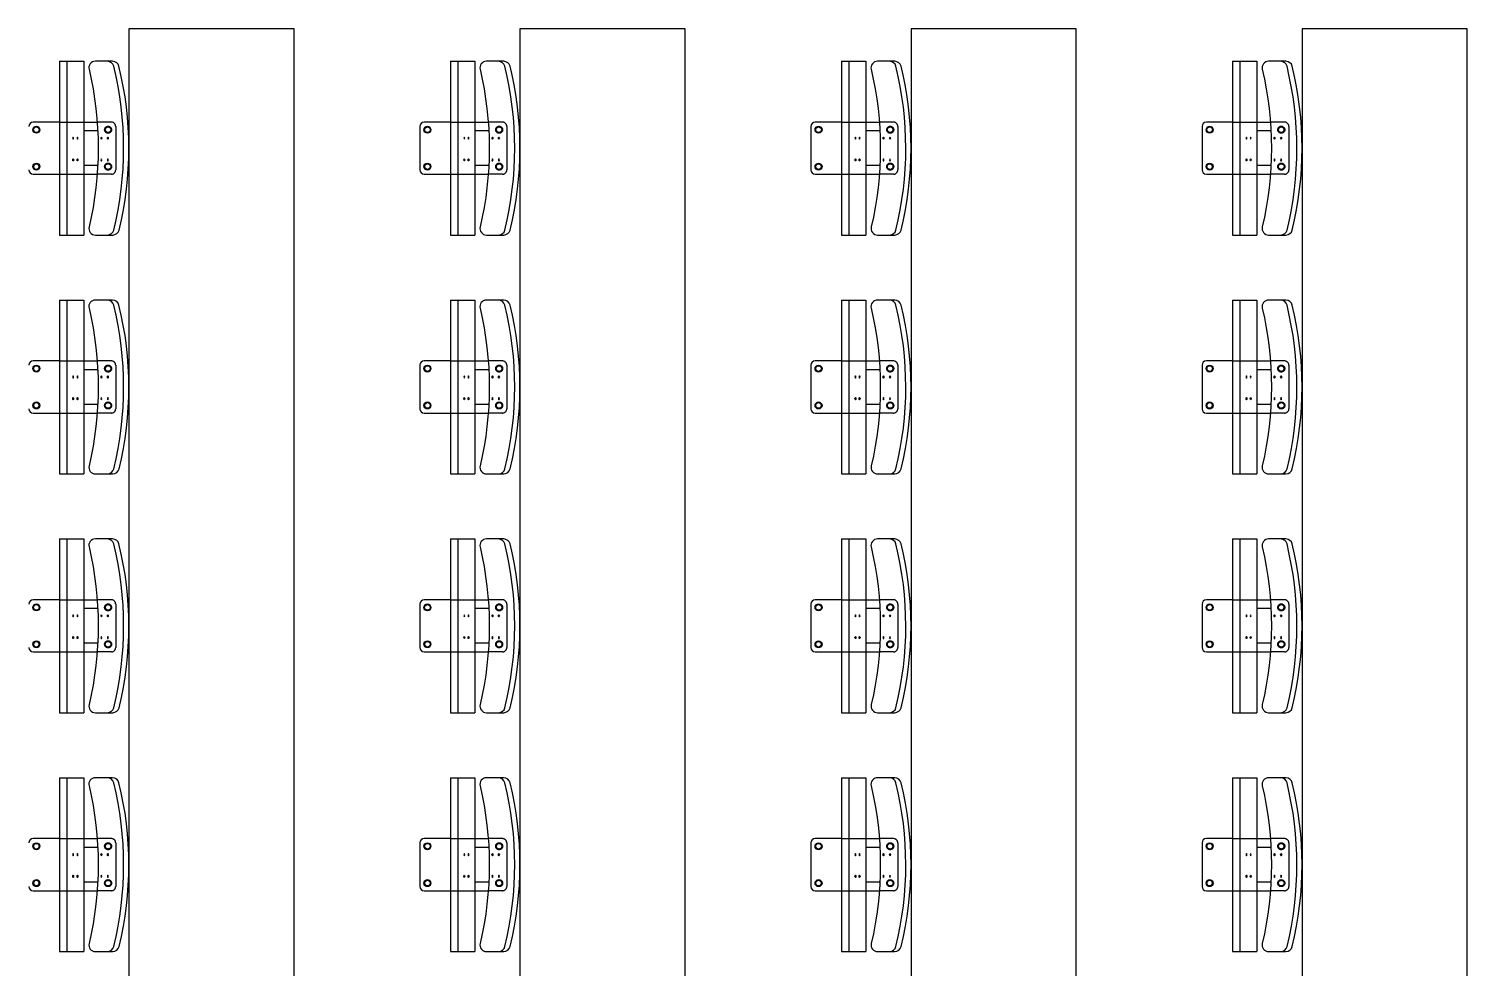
# Model space of a CAD drawing. Header units: centimetres. Extents: x -1707 to 3112, y 43 to 5669.
# Drawn here: x 155.028 to 158.339, y 58.752 to 60.915 of the extents above; entities that cross this region are included whole.
import ezdxf

# ---------------------------------------------------------------- set-up
doc = ezdxf.new("R2010")
doc.units = ezdxf.units.CM
doc.header["$LTSCALE"] = 100
doc.header["$MEASUREMENT"] = 0
doc.linetypes.add('CACHE', pattern=[0.375, 0.25, -0.125])
doc.layers.add('1-cloison', color=9, linetype='Continuous')

msp = doc.modelspace()

# ---------------------------------------------------------------- linework, layer by layer
at = {"layer": '1-cloison', "color": 7}
for p, q in [((155.6388, 60.9151), (155.2588, 60.9151)), ((155.2588, 60.9151), (155.2588, 53.7651)), ((155.6388, 53.7651), (155.6388, 60.9151)), ((156.5388, 60.9151), (156.1588, 60.9151)), ((156.1588, 60.9151), (156.1588, 53.7651)), ((156.5388, 53.7651), (156.5388, 60.9151)), ((157.4388, 60.9151), (157.0588, 60.9151)), ((157.0588, 60.9151), (157.0588, 53.7651)), ((157.4388, 53.7651), (157.4388, 60.9151)), ((158.3388, 60.9151), (157.9588, 60.9151)), ((157.9588, 60.9151), (157.9588, 53.7651)), ((158.3388, 53.7651), (158.3388, 60.9151)), ((155.0988, 60.7001), (155.0384, 60.7001)), ((155.1548, 60.7001), (155.1858, 60.7001)), ((155.1871, 60.68), (155.1548, 60.68)), ((155.9284, 60.6901), (155.9284, 60.5901)), ((155.9988, 60.7001), (155.9384, 60.7001)), ((156.0548, 60.7001), (156.0858, 60.7001)), ((156.0871, 60.68), (156.0548, 60.68)), ((156.8284, 60.6901), (156.8284, 60.5901)), ((156.8988, 60.7001), (156.8384, 60.7001)), ((156.9548, 60.7001), (156.9858, 60.7001)), ((156.9871, 60.68), (156.9548, 60.68)), ((157.7284, 60.6901), (157.7284, 60.5901)), ((157.7988, 60.7001), (157.7384, 60.7001)), ((157.8548, 60.7001), (157.8858, 60.7001)), ((157.8871, 60.68), (157.8548, 60.68)), ((155.0384, 60.5801), (155.0988, 60.5801)), ((155.1871, 60.6), (155.1548, 60.6)), ((155.1548, 60.5801), (155.1858, 60.5801)), ((155.9384, 60.5801), (155.9988, 60.5801)), ((156.0871, 60.6), (156.0548, 60.6)), ((156.0548, 60.5801), (156.0858, 60.5801)), ((156.8384, 60.5801), (156.8988, 60.5801)), ((156.9871, 60.6), (156.9548, 60.6)), ((156.9548, 60.5801), (156.9858, 60.5801)), ((157.7384, 60.5801), (157.7988, 60.5801)), ((157.8871, 60.6), (157.8548, 60.6)), ((157.8548, 60.5801), (157.8858, 60.5801)), ((155.0988, 60.1501), (155.0384, 60.1501)), ((155.1548, 60.1501), (155.1858, 60.1501)), ((155.9988, 60.1501), (155.9384, 60.1501)), ((156.0548, 60.1501), (156.0858, 60.1501)), ((156.8988, 60.1501), (156.8384, 60.1501)), ((156.9548, 60.1501), (156.9858, 60.1501)), ((157.7988, 60.1501), (157.7384, 60.1501)), ((157.8548, 60.1501), (157.8858, 60.1501)), ((155.1871, 60.13), (155.1548, 60.13)), ((155.9284, 60.1401), (155.9284, 60.0401)), ((156.0871, 60.13), (156.0548, 60.13)), ((156.8284, 60.1401), (156.8284, 60.0401)), ((156.9871, 60.13), (156.9548, 60.13)), ((157.7284, 60.1401), (157.7284, 60.0401)), ((157.8871, 60.13), (157.8548, 60.13)), ((155.0384, 60.0301), (155.0988, 60.0301)), ((155.1871, 60.05), (155.1548, 60.05)), ((155.1548, 60.0301), (155.1858, 60.0301)), ((155.9384, 60.0301), (155.9988, 60.0301)), ((156.0871, 60.05), (156.0548, 60.05)), ((156.0548, 60.0301), (156.0858, 60.0301)), ((156.8384, 60.0301), (156.8988, 60.0301)), ((156.9871, 60.05), (156.9548, 60.05)), ((156.9548, 60.0301), (156.9858, 60.0301)), ((157.7384, 60.0301), (157.7988, 60.0301)), ((157.8871, 60.05), (157.8548, 60.05)), ((157.8548, 60.0301), (157.8858, 60.0301)), ((155.0988, 59.6001), (155.0384, 59.6001)), ((155.1548, 59.6001), (155.1858, 59.6001)), ((155.9284, 59.5901), (155.9284, 59.4901)), ((155.9988, 59.6001), (155.9384, 59.6001)), ((156.0548, 59.6001), (156.0858, 59.6001)), ((156.8284, 59.5901), (156.8284, 59.4901)), ((156.8988, 59.6001), (156.8384, 59.6001)), ((156.9548, 59.6001), (156.9858, 59.6001)), ((157.7284, 59.5901), (157.7284, 59.4901)), ((157.7988, 59.6001), (157.7384, 59.6001)), ((157.8548, 59.6001), (157.8858, 59.6001)), ((155.1871, 59.58), (155.1548, 59.58)), ((156.0871, 59.58), (156.0548, 59.58)), ((156.9871, 59.58), (156.9548, 59.58)), ((157.8871, 59.58), (157.8548, 59.58)), ((155.1871, 59.5), (155.1548, 59.5)), ((156.0871, 59.5), (156.0548, 59.5)), ((156.9871, 59.5), (156.9548, 59.5)), ((157.8871, 59.5), (157.8548, 59.5)), ((155.0384, 59.4801), (155.0988, 59.4801)), ((155.1548, 59.4801), (155.1858, 59.4801)), ((155.9384, 59.4801), (155.9988, 59.4801)), ((156.0548, 59.4801), (156.0858, 59.4801)), ((156.8384, 59.4801), (156.8988, 59.4801)), ((156.9548, 59.4801), (156.9858, 59.4801)), ((157.7384, 59.4801), (157.7988, 59.4801)), ((157.8548, 59.4801), (157.8858, 59.4801)), ((155.0988, 59.0501), (155.0384, 59.0501)), ((155.1548, 59.0501), (155.1858, 59.0501)), ((155.1871, 59.03), (155.1548, 59.03)), ((155.9284, 59.0401), (155.9284, 58.9401)), ((155.9988, 59.0501), (155.9384, 59.0501)), ((156.0548, 59.0501), (156.0858, 59.0501)), ((156.0871, 59.03), (156.0548, 59.03)), ((156.8284, 59.0401), (156.8284, 58.9401)), ((156.8988, 59.0501), (156.8384, 59.0501)), ((156.9548, 59.0501), (156.9858, 59.0501)), ((156.9871, 59.03), (156.9548, 59.03)), ((157.7284, 59.0401), (157.7284, 58.9401)), ((157.7988, 59.0501), (157.7384, 59.0501)), ((157.8548, 59.0501), (157.8858, 59.0501)), ((157.8871, 59.03), (157.8548, 59.03)), ((155.0384, 58.9301), (155.0988, 58.9301)), ((155.1871, 58.95), (155.1548, 58.95)), ((155.1548, 58.9301), (155.1858, 58.9301)), ((155.9384, 58.9301), (155.9988, 58.9301)), ((156.0871, 58.95), (156.0548, 58.95)), ((156.0548, 58.9301), (156.0858, 58.9301)), ((156.8384, 58.9301), (156.8988, 58.9301)), ((156.9871, 58.95), (156.9548, 58.95)), ((156.9548, 58.9301), (156.9858, 58.9301)), ((157.7384, 58.9301), (157.7988, 58.9301)), ((157.8871, 58.95), (157.8548, 58.95)), ((157.8548, 58.9301), (157.8858, 58.9301))]:
    msp.add_line(p, q, dxfattribs=at)
at = {"layer": '1-cloison', "color": 7, "linetype": 'ByBlock'}
for p, q in [((155.0988, 60.8401), (155.0988, 60.4401)), ((155.0988, 60.8401), (155.1548, 60.8401)), ((155.1158, 60.8401), (155.1158, 60.4401)), ((155.1548, 60.8401), (155.1548, 60.4401)), ((155.9988, 60.8401), (155.9988, 60.4401)), ((155.9988, 60.8401), (156.0548, 60.8401)), ((156.0158, 60.8401), (156.0158, 60.4401)), ((156.0548, 60.8401), (156.0548, 60.4401)), ((156.8988, 60.8401), (156.8988, 60.4401)), ((156.8988, 60.8401), (156.9548, 60.8401)), ((156.9158, 60.8401), (156.9158, 60.4401)), ((156.9548, 60.8401), (156.9548, 60.4401)), ((157.7988, 60.8401), (157.7988, 60.4401)), ((157.7988, 60.8401), (157.8548, 60.8401)), ((157.8158, 60.8401), (157.8158, 60.4401)), ((157.8548, 60.8401), (157.8548, 60.4401)), ((155.0988, 60.4401), (155.1548, 60.4401)), ((155.9988, 60.4401), (156.0548, 60.4401)), ((156.8988, 60.4401), (156.9548, 60.4401)), ((157.7988, 60.4401), (157.8548, 60.4401)), ((155.0988, 60.2901), (155.0988, 59.8901)), ((155.0988, 60.2901), (155.1548, 60.2901)), ((155.1158, 60.2901), (155.1158, 59.8901)), ((155.1548, 60.2901), (155.1548, 59.8901)), ((155.9988, 60.2901), (155.9988, 59.8901)), ((155.9988, 60.2901), (156.0548, 60.2901)), ((156.0158, 60.2901), (156.0158, 59.8901)), ((156.0548, 60.2901), (156.0548, 59.8901)), ((156.8988, 60.2901), (156.8988, 59.8901)), ((156.8988, 60.2901), (156.9548, 60.2901)), ((156.9158, 60.2901), (156.9158, 59.8901)), ((156.9548, 60.2901), (156.9548, 59.8901)), ((157.7988, 60.2901), (157.7988, 59.8901)), ((157.7988, 60.2901), (157.8548, 60.2901)), ((157.8158, 60.2901), (157.8158, 59.8901)), ((157.8548, 60.2901), (157.8548, 59.8901)), ((155.0988, 59.8901), (155.1548, 59.8901)), ((155.9988, 59.8901), (156.0548, 59.8901)), ((156.8988, 59.8901), (156.9548, 59.8901)), ((157.7988, 59.8901), (157.8548, 59.8901)), ((155.0988, 59.7401), (155.0988, 59.3401)), ((155.0988, 59.7401), (155.1548, 59.7401)), ((155.1158, 59.7401), (155.1158, 59.3401)), ((155.1548, 59.7401), (155.1548, 59.3401)), ((155.9988, 59.7401), (155.9988, 59.3401)), ((155.9988, 59.7401), (156.0548, 59.7401)), ((156.0158, 59.7401), (156.0158, 59.3401)), ((156.0548, 59.7401), (156.0548, 59.3401)), ((156.8988, 59.7401), (156.8988, 59.3401)), ((156.8988, 59.7401), (156.9548, 59.7401)), ((156.9158, 59.7401), (156.9158, 59.3401)), ((156.9548, 59.7401), (156.9548, 59.3401)), ((157.7988, 59.7401), (157.7988, 59.3401)), ((157.7988, 59.7401), (157.8548, 59.7401)), ((157.8158, 59.7401), (157.8158, 59.3401)), ((157.8548, 59.7401), (157.8548, 59.3401)), ((155.0988, 59.3401), (155.1548, 59.3401)), ((155.9988, 59.3401), (156.0548, 59.3401)), ((156.8988, 59.3401), (156.9548, 59.3401)), ((157.7988, 59.3401), (157.8548, 59.3401)), ((155.0988, 59.1901), (155.0988, 58.7901)), ((155.0988, 59.1901), (155.1548, 59.1901)), ((155.1158, 59.1901), (155.1158, 58.7901)), ((155.1548, 59.1901), (155.1548, 58.7901)), ((155.9988, 59.1901), (155.9988, 58.7901)), ((155.9988, 59.1901), (156.0548, 59.1901)), ((156.0158, 59.1901), (156.0158, 58.7901)), ((156.0548, 59.1901), (156.0548, 58.7901)), ((156.8988, 59.1901), (156.8988, 58.7901)), ((156.8988, 59.1901), (156.9548, 59.1901)), ((156.9158, 59.1901), (156.9158, 58.7901)), ((156.9548, 59.1901), (156.9548, 58.7901)), ((157.7988, 59.1901), (157.7988, 58.7901)), ((157.7988, 59.1901), (157.8548, 59.1901)), ((157.8158, 59.1901), (157.8158, 58.7901)), ((157.8548, 59.1901), (157.8548, 58.7901)), ((155.0988, 58.7901), (155.1548, 58.7901)), ((155.9988, 58.7901), (156.0548, 58.7901)), ((156.8988, 58.7901), (156.9548, 58.7901)), ((157.7988, 58.7901), (157.8548, 58.7901))]:
    msp.add_line(p, q, dxfattribs=at)
at = {"layer": '1-cloison', "color": 7, "linetype": 'CACHE'}
for p, q in [((155.0988, 60.7001), (155.1548, 60.7001)), ((155.2184, 60.7001), (155.1858, 60.7001)), ((155.2284, 60.6901), (155.2284, 60.5901)), ((155.9988, 60.7001), (156.0548, 60.7001)), ((156.1184, 60.7001), (156.0858, 60.7001)), ((156.1284, 60.6901), (156.1284, 60.5901)), ((156.8988, 60.7001), (156.9548, 60.7001)), ((157.0184, 60.7001), (156.9858, 60.7001)), ((157.0284, 60.6901), (157.0284, 60.5901)), ((157.7988, 60.7001), (157.8548, 60.7001)), ((157.9184, 60.7001), (157.8858, 60.7001)), ((157.9284, 60.6901), (157.9284, 60.5901)), ((155.0988, 60.5801), (155.1548, 60.5801)), ((155.2184, 60.5801), (155.1858, 60.5801)), ((155.9988, 60.5801), (156.0548, 60.5801)), ((156.1184, 60.5801), (156.0858, 60.5801)), ((156.8988, 60.5801), (156.9548, 60.5801)), ((157.0184, 60.5801), (156.9858, 60.5801)), ((157.7988, 60.5801), (157.8548, 60.5801)), ((157.9184, 60.5801), (157.8858, 60.5801)), ((155.0988, 60.1501), (155.1548, 60.1501)), ((155.2184, 60.1501), (155.1858, 60.1501)), ((155.9988, 60.1501), (156.0548, 60.1501)), ((156.1184, 60.1501), (156.0858, 60.1501)), ((156.8988, 60.1501), (156.9548, 60.1501)), ((157.0184, 60.1501), (156.9858, 60.1501)), ((157.7988, 60.1501), (157.8548, 60.1501)), ((157.9184, 60.1501), (157.8858, 60.1501)), ((155.2284, 60.1401), (155.2284, 60.0401)), ((156.1284, 60.1401), (156.1284, 60.0401)), ((157.0284, 60.1401), (157.0284, 60.0401)), ((157.9284, 60.1401), (157.9284, 60.0401)), ((155.0988, 60.0301), (155.1548, 60.0301)), ((155.2184, 60.0301), (155.1858, 60.0301)), ((155.9988, 60.0301), (156.0548, 60.0301)), ((156.1184, 60.0301), (156.0858, 60.0301)), ((156.8988, 60.0301), (156.9548, 60.0301)), ((157.0184, 60.0301), (156.9858, 60.0301)), ((157.7988, 60.0301), (157.8548, 60.0301)), ((157.9184, 60.0301), (157.8858, 60.0301)), ((155.0988, 59.6001), (155.1548, 59.6001)), ((155.2184, 59.6001), (155.1858, 59.6001)), ((155.2284, 59.5901), (155.2284, 59.4901)), ((155.9988, 59.6001), (156.0548, 59.6001)), ((156.1184, 59.6001), (156.0858, 59.6001)), ((156.1284, 59.5901), (156.1284, 59.4901)), ((156.8988, 59.6001), (156.9548, 59.6001)), ((157.0184, 59.6001), (156.9858, 59.6001)), ((157.0284, 59.5901), (157.0284, 59.4901)), ((157.7988, 59.6001), (157.8548, 59.6001)), ((157.9184, 59.6001), (157.8858, 59.6001)), ((157.9284, 59.5901), (157.9284, 59.4901)), ((155.0988, 59.4801), (155.1548, 59.4801)), ((155.2184, 59.4801), (155.1858, 59.4801)), ((155.9988, 59.4801), (156.0548, 59.4801)), ((156.1184, 59.4801), (156.0858, 59.4801)), ((156.8988, 59.4801), (156.9548, 59.4801)), ((157.0184, 59.4801), (156.9858, 59.4801)), ((157.7988, 59.4801), (157.8548, 59.4801)), ((157.9184, 59.4801), (157.8858, 59.4801)), ((155.0988, 59.0501), (155.1548, 59.0501)), ((155.2184, 59.0501), (155.1858, 59.0501)), ((155.2284, 59.0401), (155.2284, 58.9401)), ((155.9988, 59.0501), (156.0548, 59.0501)), ((156.1184, 59.0501), (156.0858, 59.0501)), ((156.1284, 59.0401), (156.1284, 58.9401)), ((156.8988, 59.0501), (156.9548, 59.0501)), ((157.0184, 59.0501), (156.9858, 59.0501)), ((157.0284, 59.0401), (157.0284, 58.9401)), ((157.7988, 59.0501), (157.8548, 59.0501)), ((157.9184, 59.0501), (157.8858, 59.0501)), ((157.9284, 59.0401), (157.9284, 58.9401)), ((155.0988, 58.9301), (155.1548, 58.9301)), ((155.2184, 58.9301), (155.1858, 58.9301)), ((155.9988, 58.9301), (156.0548, 58.9301)), ((156.1184, 58.9301), (156.0858, 58.9301)), ((156.8988, 58.9301), (156.9548, 58.9301)), ((157.0184, 58.9301), (156.9858, 58.9301)), ((157.7988, 58.9301), (157.8548, 58.9301)), ((157.9184, 58.9301), (157.8858, 58.9301))]:
    msp.add_line(p, q, dxfattribs=at)
at = {"layer": '1-cloison', "color": 7, "linetype": 'ByBlock'}
for points in [[(155.1671, 60.4586, 0.483507), (155.1817, 60.4401), (155.2215, 60.4401, 0.345619), (155.2361, 60.4516, 0.120525), (155.236, 60.8287, 0.345528), (155.2214, 60.8401), (155.1816, 60.8401, 0.483604), (155.167, 60.8217, -0.115929)], [(156.0671, 60.4586, 0.483507), (156.0817, 60.4401), (156.1215, 60.4401, 0.345619), (156.1361, 60.4516, 0.120525), (156.136, 60.8287, 0.345528), (156.1214, 60.8401), (156.0816, 60.8401, 0.483604), (156.067, 60.8217, -0.115929)], [(156.9671, 60.4586, 0.483507), (156.9817, 60.4401), (157.0215, 60.4401, 0.345619), (157.0361, 60.4516, 0.120525), (157.036, 60.8287, 0.345528), (157.0214, 60.8401), (156.9816, 60.8401, 0.483604), (156.967, 60.8217, -0.115929)], [(157.8671, 60.4586, 0.483507), (157.8817, 60.4401), (157.9215, 60.4401, 0.345619), (157.9361, 60.4516, 0.120525), (157.936, 60.8287, 0.345528), (157.9214, 60.8401), (157.8816, 60.8401, 0.483604), (157.867, 60.8217, -0.115929)], [(155.1671, 59.9086, 0.483507), (155.1817, 59.8901), (155.2215, 59.8901, 0.345619), (155.2361, 59.9016, 0.120525), (155.236, 60.2787, 0.345528), (155.2214, 60.2901), (155.1816, 60.2901, 0.483604), (155.167, 60.2717, -0.115929)], [(156.0671, 59.9086, 0.483507), (156.0817, 59.8901), (156.1215, 59.8901, 0.345619), (156.1361, 59.9016, 0.120525), (156.136, 60.2787, 0.345528), (156.1214, 60.2901), (156.0816, 60.2901, 0.483604), (156.067, 60.2717, -0.115929)], [(156.9671, 59.9086, 0.483507), (156.9817, 59.8901), (157.0215, 59.8901, 0.345619), (157.0361, 59.9016, 0.120525), (157.036, 60.2787, 0.345528), (157.0214, 60.2901), (156.9816, 60.2901, 0.483604), (156.967, 60.2717, -0.115929)], [(157.8671, 59.9086, 0.483507), (157.8817, 59.8901), (157.9215, 59.8901, 0.345619), (157.9361, 59.9016, 0.120525), (157.936, 60.2787, 0.345528), (157.9214, 60.2901), (157.8816, 60.2901, 0.483604), (157.867, 60.2717, -0.115929)], [(155.1671, 59.3586, 0.483507), (155.1817, 59.3401), (155.2215, 59.3401, 0.345619), (155.2361, 59.3516, 0.120525), (155.236, 59.7287, 0.345528), (155.2214, 59.7401), (155.1816, 59.7401, 0.483604), (155.167, 59.7217, -0.115929)], [(156.0671, 59.3586, 0.483507), (156.0817, 59.3401), (156.1215, 59.3401, 0.345619), (156.1361, 59.3516, 0.120525), (156.136, 59.7287, 0.345528), (156.1214, 59.7401), (156.0816, 59.7401, 0.483604), (156.067, 59.7217, -0.115929)], [(156.9671, 59.3586, 0.483507), (156.9817, 59.3401), (157.0215, 59.3401, 0.345619), (157.0361, 59.3516, 0.120525), (157.036, 59.7287, 0.345528), (157.0214, 59.7401), (156.9816, 59.7401, 0.483604), (156.967, 59.7217, -0.115929)], [(157.8671, 59.3586, 0.483507), (157.8817, 59.3401), (157.9215, 59.3401, 0.345619), (157.9361, 59.3516, 0.120525), (157.936, 59.7287, 0.345528), (157.9214, 59.7401), (157.8816, 59.7401, 0.483604), (157.867, 59.7217, -0.115929)], [(155.1671, 58.8086, 0.483507), (155.1817, 58.7901), (155.2215, 58.7901, 0.345619), (155.2361, 58.8016, 0.120525), (155.236, 59.1787, 0.345528), (155.2214, 59.1901), (155.1816, 59.1901, 0.483604), (155.167, 59.1717, -0.115929)], [(156.0671, 58.8086, 0.483507), (156.0817, 58.7901), (156.1215, 58.7901, 0.345619), (156.1361, 58.8016, 0.120525), (156.136, 59.1787, 0.345528), (156.1214, 59.1901), (156.0816, 59.1901, 0.483604), (156.067, 59.1717, -0.115929)], [(156.9671, 58.8086, 0.483507), (156.9817, 58.7901), (157.0215, 58.7901, 0.345619), (157.0361, 58.8016, 0.120525), (157.036, 59.1787, 0.345528), (157.0214, 59.1901), (156.9816, 59.1901, 0.483604), (156.967, 59.1717, -0.115929)], [(157.8671, 58.8086, 0.483507), (157.8817, 58.7901), (157.9215, 58.7901, 0.345619), (157.9361, 58.8016, 0.120525), (157.936, 59.1787, 0.345528), (157.9214, 59.1901), (157.8816, 59.1901, 0.483604), (157.867, 59.1717, -0.115929)]]:
    msp.add_lwpolyline(points, format="xyb", close=True, dxfattribs=at)
for points in [[(155.2095, 60.4401, 0.345619), (155.2241, 60.4516, 0.120525), (155.224, 60.8287, 0.345528), (155.2094, 60.8401)], [(156.1095, 60.4401, 0.345619), (156.1241, 60.4516, 0.120525), (156.124, 60.8287, 0.345528), (156.1094, 60.8401)], [(157.0095, 60.4401, 0.345619), (157.0241, 60.4516, 0.120525), (157.024, 60.8287, 0.345528), (157.0094, 60.8401)], [(157.9095, 60.4401, 0.345619), (157.9241, 60.4516, 0.120525), (157.924, 60.8287, 0.345528), (157.9094, 60.8401)], [(155.2095, 59.8901, 0.345619), (155.2241, 59.9016, 0.120525), (155.224, 60.2787, 0.345528), (155.2094, 60.2901)], [(156.1095, 59.8901, 0.345619), (156.1241, 59.9016, 0.120525), (156.124, 60.2787, 0.345528), (156.1094, 60.2901)], [(157.0095, 59.8901, 0.345619), (157.0241, 59.9016, 0.120525), (157.024, 60.2787, 0.345528), (157.0094, 60.2901)], [(157.9095, 59.8901, 0.345619), (157.9241, 59.9016, 0.120525), (157.924, 60.2787, 0.345528), (157.9094, 60.2901)], [(155.2095, 59.3401, 0.345619), (155.2241, 59.3516, 0.120525), (155.224, 59.7287, 0.345528), (155.2094, 59.7401)], [(156.1095, 59.3401, 0.345619), (156.1241, 59.3516, 0.120525), (156.124, 59.7287, 0.345528), (156.1094, 59.7401)], [(157.0095, 59.3401, 0.345619), (157.0241, 59.3516, 0.120525), (157.024, 59.7287, 0.345528), (157.0094, 59.7401)], [(157.9095, 59.3401, 0.345619), (157.9241, 59.3516, 0.120525), (157.924, 59.7287, 0.345528), (157.9094, 59.7401)], [(155.2095, 58.7901, 0.345619), (155.2241, 58.8016, 0.120525), (155.224, 59.1787, 0.345528), (155.2094, 59.1901)], [(156.1095, 58.7901, 0.345619), (156.1241, 58.8016, 0.120525), (156.124, 59.1787, 0.345528), (156.1094, 59.1901)], [(157.0095, 58.7901, 0.345619), (157.0241, 58.8016, 0.120525), (157.024, 59.1787, 0.345528), (157.0094, 59.1901)], [(157.9095, 58.7901, 0.345619), (157.9241, 58.8016, 0.120525), (157.924, 59.1787, 0.345528), (157.9094, 59.1901)]]:
    msp.add_lwpolyline(points, format="xyb", dxfattribs=at)
at = {"layer": '1-cloison', "color": 7}
for points in [[(155.0496, 60.6891), (155.0534, 60.6826), (155.0496, 60.6761), (155.0421, 60.6761), (155.0384, 60.6826), (155.0421, 60.6891)], [(155.9496, 60.6891), (155.9534, 60.6826), (155.9496, 60.6761), (155.9421, 60.6761), (155.9384, 60.6826), (155.9421, 60.6891)], [(156.8496, 60.6891), (156.8534, 60.6826), (156.8496, 60.6761), (156.8421, 60.6761), (156.8384, 60.6826), (156.8421, 60.6891)], [(157.7496, 60.6891), (157.7534, 60.6826), (157.7496, 60.6761), (157.7421, 60.6761), (157.7384, 60.6826), (157.7421, 60.6891)], [(155.0496, 60.5911), (155.0534, 60.5976), (155.0496, 60.6041), (155.0421, 60.6041), (155.0384, 60.5976), (155.0421, 60.5911)], [(155.9496, 60.5911), (155.9534, 60.5976), (155.9496, 60.6041), (155.9421, 60.6041), (155.9384, 60.5976), (155.9421, 60.5911)], [(156.8496, 60.5911), (156.8534, 60.5976), (156.8496, 60.6041), (156.8421, 60.6041), (156.8384, 60.5976), (156.8421, 60.5911)], [(157.7496, 60.5911), (157.7534, 60.5976), (157.7496, 60.6041), (157.7421, 60.6041), (157.7384, 60.5976), (157.7421, 60.5911)], [(155.0496, 60.1391), (155.0534, 60.1326), (155.0496, 60.1261), (155.0421, 60.1261), (155.0384, 60.1326), (155.0421, 60.1391)], [(155.9496, 60.1391), (155.9534, 60.1326), (155.9496, 60.1261), (155.9421, 60.1261), (155.9384, 60.1326), (155.9421, 60.1391)], [(156.8496, 60.1391), (156.8534, 60.1326), (156.8496, 60.1261), (156.8421, 60.1261), (156.8384, 60.1326), (156.8421, 60.1391)], [(157.7496, 60.1391), (157.7534, 60.1326), (157.7496, 60.1261), (157.7421, 60.1261), (157.7384, 60.1326), (157.7421, 60.1391)], [(155.0496, 60.0411), (155.0534, 60.0476), (155.0496, 60.0541), (155.0421, 60.0541), (155.0384, 60.0476), (155.0421, 60.0411)], [(155.9496, 60.0411), (155.9534, 60.0476), (155.9496, 60.0541), (155.9421, 60.0541), (155.9384, 60.0476), (155.9421, 60.0411)], [(156.8496, 60.0411), (156.8534, 60.0476), (156.8496, 60.0541), (156.8421, 60.0541), (156.8384, 60.0476), (156.8421, 60.0411)], [(157.7496, 60.0411), (157.7534, 60.0476), (157.7496, 60.0541), (157.7421, 60.0541), (157.7384, 60.0476), (157.7421, 60.0411)], [(155.0496, 59.5891), (155.0534, 59.5826), (155.0496, 59.5761), (155.0421, 59.5761), (155.0384, 59.5826), (155.0421, 59.5891)], [(155.9496, 59.5891), (155.9534, 59.5826), (155.9496, 59.5761), (155.9421, 59.5761), (155.9384, 59.5826), (155.9421, 59.5891)], [(156.8496, 59.5891), (156.8534, 59.5826), (156.8496, 59.5761), (156.8421, 59.5761), (156.8384, 59.5826), (156.8421, 59.5891)], [(157.7496, 59.5891), (157.7534, 59.5826), (157.7496, 59.5761), (157.7421, 59.5761), (157.7384, 59.5826), (157.7421, 59.5891)], [(155.0496, 59.4911), (155.0534, 59.4976), (155.0496, 59.5041), (155.0421, 59.5041), (155.0384, 59.4976), (155.0421, 59.4911)], [(155.9496, 59.4911), (155.9534, 59.4976), (155.9496, 59.5041), (155.9421, 59.5041), (155.9384, 59.4976), (155.9421, 59.4911)], [(156.8496, 59.4911), (156.8534, 59.4976), (156.8496, 59.5041), (156.8421, 59.5041), (156.8384, 59.4976), (156.8421, 59.4911)], [(157.7496, 59.4911), (157.7534, 59.4976), (157.7496, 59.5041), (157.7421, 59.5041), (157.7384, 59.4976), (157.7421, 59.4911)], [(155.0496, 59.0391), (155.0534, 59.0326), (155.0496, 59.0261), (155.0421, 59.0261), (155.0384, 59.0326), (155.0421, 59.0391)], [(155.9496, 59.0391), (155.9534, 59.0326), (155.9496, 59.0261), (155.9421, 59.0261), (155.9384, 59.0326), (155.9421, 59.0391)], [(156.8496, 59.0391), (156.8534, 59.0326), (156.8496, 59.0261), (156.8421, 59.0261), (156.8384, 59.0326), (156.8421, 59.0391)], [(157.7496, 59.0391), (157.7534, 59.0326), (157.7496, 59.0261), (157.7421, 59.0261), (157.7384, 59.0326), (157.7421, 59.0391)], [(155.0496, 58.9411), (155.0534, 58.9476), (155.0496, 58.9541), (155.0421, 58.9541), (155.0384, 58.9476), (155.0421, 58.9411)], [(155.9496, 58.9411), (155.9534, 58.9476), (155.9496, 58.9541), (155.9421, 58.9541), (155.9384, 58.9476), (155.9421, 58.9411)], [(156.8496, 58.9411), (156.8534, 58.9476), (156.8496, 58.9541), (156.8421, 58.9541), (156.8384, 58.9476), (156.8421, 58.9411)], [(157.7496, 58.9411), (157.7534, 58.9476), (157.7496, 58.9541), (157.7421, 58.9541), (157.7384, 58.9476), (157.7421, 58.9411)]]:
    msp.add_lwpolyline(points, close=True, dxfattribs=at)
at = {"layer": '1-cloison', "color": 7, "linetype": 'CACHE'}
for points in [[(155.2071, 60.6891), (155.2034, 60.6826), (155.2071, 60.6761), (155.2146, 60.6761), (155.2184, 60.6826), (155.2146, 60.6891)], [(156.1071, 60.6891), (156.1034, 60.6826), (156.1071, 60.6761), (156.1146, 60.6761), (156.1184, 60.6826), (156.1146, 60.6891)], [(157.0071, 60.6891), (157.0034, 60.6826), (157.0071, 60.6761), (157.0146, 60.6761), (157.0184, 60.6826), (157.0146, 60.6891)], [(157.9071, 60.6891), (157.9034, 60.6826), (157.9071, 60.6761), (157.9146, 60.6761), (157.9184, 60.6826), (157.9146, 60.6891)], [(155.2071, 60.5911), (155.2034, 60.5976), (155.2071, 60.6041), (155.2146, 60.6041), (155.2184, 60.5976), (155.2146, 60.5911)], [(156.1071, 60.5911), (156.1034, 60.5976), (156.1071, 60.6041), (156.1146, 60.6041), (156.1184, 60.5976), (156.1146, 60.5911)], [(157.0071, 60.5911), (157.0034, 60.5976), (157.0071, 60.6041), (157.0146, 60.6041), (157.0184, 60.5976), (157.0146, 60.5911)], [(157.9071, 60.5911), (157.9034, 60.5976), (157.9071, 60.6041), (157.9146, 60.6041), (157.9184, 60.5976), (157.9146, 60.5911)], [(155.2071, 60.1391), (155.2034, 60.1326), (155.2071, 60.1261), (155.2146, 60.1261), (155.2184, 60.1326), (155.2146, 60.1391)], [(156.1071, 60.1391), (156.1034, 60.1326), (156.1071, 60.1261), (156.1146, 60.1261), (156.1184, 60.1326), (156.1146, 60.1391)], [(157.0071, 60.1391), (157.0034, 60.1326), (157.0071, 60.1261), (157.0146, 60.1261), (157.0184, 60.1326), (157.0146, 60.1391)], [(157.9071, 60.1391), (157.9034, 60.1326), (157.9071, 60.1261), (157.9146, 60.1261), (157.9184, 60.1326), (157.9146, 60.1391)], [(155.2071, 60.0411), (155.2034, 60.0476), (155.2071, 60.0541), (155.2146, 60.0541), (155.2184, 60.0476), (155.2146, 60.0411)], [(156.1071, 60.0411), (156.1034, 60.0476), (156.1071, 60.0541), (156.1146, 60.0541), (156.1184, 60.0476), (156.1146, 60.0411)], [(157.0071, 60.0411), (157.0034, 60.0476), (157.0071, 60.0541), (157.0146, 60.0541), (157.0184, 60.0476), (157.0146, 60.0411)], [(157.9071, 60.0411), (157.9034, 60.0476), (157.9071, 60.0541), (157.9146, 60.0541), (157.9184, 60.0476), (157.9146, 60.0411)], [(155.2071, 59.5891), (155.2034, 59.5826), (155.2071, 59.5761), (155.2146, 59.5761), (155.2184, 59.5826), (155.2146, 59.5891)], [(156.1071, 59.5891), (156.1034, 59.5826), (156.1071, 59.5761), (156.1146, 59.5761), (156.1184, 59.5826), (156.1146, 59.5891)], [(157.0071, 59.5891), (157.0034, 59.5826), (157.0071, 59.5761), (157.0146, 59.5761), (157.0184, 59.5826), (157.0146, 59.5891)], [(157.9071, 59.5891), (157.9034, 59.5826), (157.9071, 59.5761), (157.9146, 59.5761), (157.9184, 59.5826), (157.9146, 59.5891)], [(155.2071, 59.4911), (155.2034, 59.4976), (155.2071, 59.5041), (155.2146, 59.5041), (155.2184, 59.4976), (155.2146, 59.4911)], [(156.1071, 59.4911), (156.1034, 59.4976), (156.1071, 59.5041), (156.1146, 59.5041), (156.1184, 59.4976), (156.1146, 59.4911)], [(157.0071, 59.4911), (157.0034, 59.4976), (157.0071, 59.5041), (157.0146, 59.5041), (157.0184, 59.4976), (157.0146, 59.4911)], [(157.9071, 59.4911), (157.9034, 59.4976), (157.9071, 59.5041), (157.9146, 59.5041), (157.9184, 59.4976), (157.9146, 59.4911)], [(155.2071, 59.0391), (155.2034, 59.0326), (155.2071, 59.0261), (155.2146, 59.0261), (155.2184, 59.0326), (155.2146, 59.0391)], [(156.1071, 59.0391), (156.1034, 59.0326), (156.1071, 59.0261), (156.1146, 59.0261), (156.1184, 59.0326), (156.1146, 59.0391)], [(157.0071, 59.0391), (157.0034, 59.0326), (157.0071, 59.0261), (157.0146, 59.0261), (157.0184, 59.0326), (157.0146, 59.0391)], [(157.9071, 59.0391), (157.9034, 59.0326), (157.9071, 59.0261), (157.9146, 59.0261), (157.9184, 59.0326), (157.9146, 59.0391)], [(155.2071, 58.9411), (155.2034, 58.9476), (155.2071, 58.9541), (155.2146, 58.9541), (155.2184, 58.9476), (155.2146, 58.9411)], [(156.1071, 58.9411), (156.1034, 58.9476), (156.1071, 58.9541), (156.1146, 58.9541), (156.1184, 58.9476), (156.1146, 58.9411)], [(157.0071, 58.9411), (157.0034, 58.9476), (157.0071, 58.9541), (157.0146, 58.9541), (157.0184, 58.9476), (157.0146, 58.9411)], [(157.9071, 58.9411), (157.9034, 58.9476), (157.9071, 58.9541), (157.9146, 58.9541), (157.9184, 58.9476), (157.9146, 58.9411)]]:
    msp.add_lwpolyline(points, close=True, dxfattribs=at)
at = {"layer": '1-cloison', "color": 7}
for centre, radius in [((155.0459, 60.6826), 0.008), ((155.0459, 60.6826), 0.0065), ((155.9459, 60.6826), 0.008), ((155.9459, 60.6826), 0.0065), ((156.8459, 60.6826), 0.008), ((156.8459, 60.6826), 0.0065), ((157.7459, 60.6826), 0.008), ((157.7459, 60.6826), 0.0065), ((155.0459, 60.5976), 0.008), ((155.0459, 60.5976), 0.0065), ((155.9459, 60.5976), 0.008), ((155.9459, 60.5976), 0.0065), ((156.8459, 60.5976), 0.008), ((156.8459, 60.5976), 0.0065), ((157.7459, 60.5976), 0.008), ((157.7459, 60.5976), 0.0065), ((155.0459, 60.1326), 0.008), ((155.0459, 60.1326), 0.0065), ((155.9459, 60.1326), 0.008), ((155.9459, 60.1326), 0.0065), ((156.8459, 60.1326), 0.008), ((156.8459, 60.1326), 0.0065), ((157.7459, 60.1326), 0.008), ((157.7459, 60.1326), 0.0065), ((155.0459, 60.0476), 0.008), ((155.0459, 60.0476), 0.0065), ((155.9459, 60.0476), 0.008), ((155.9459, 60.0476), 0.0065), ((156.8459, 60.0476), 0.008), ((156.8459, 60.0476), 0.0065), ((157.7459, 60.0476), 0.008), ((157.7459, 60.0476), 0.0065), ((155.0459, 59.5826), 0.008), ((155.0459, 59.5826), 0.0065), ((155.9459, 59.5826), 0.008), ((155.9459, 59.5826), 0.0065), ((156.8459, 59.5826), 0.008), ((156.8459, 59.5826), 0.0065), ((157.7459, 59.5826), 0.008), ((157.7459, 59.5826), 0.0065), ((155.0459, 59.4976), 0.008), ((155.0459, 59.4976), 0.0065), ((155.9459, 59.4976), 0.008), ((155.9459, 59.4976), 0.0065), ((156.8459, 59.4976), 0.008), ((156.8459, 59.4976), 0.0065), ((157.7459, 59.4976), 0.008), ((157.7459, 59.4976), 0.0065), ((155.0459, 59.0326), 0.008), ((155.0459, 59.0326), 0.0065), ((155.9459, 59.0326), 0.008), ((155.9459, 59.0326), 0.0065), ((156.8459, 59.0326), 0.008), ((156.8459, 59.0326), 0.0065), ((157.7459, 59.0326), 0.008), ((157.7459, 59.0326), 0.0065), ((155.0459, 58.9476), 0.008), ((155.0459, 58.9476), 0.0065), ((155.9459, 58.9476), 0.008), ((155.9459, 58.9476), 0.0065), ((156.8459, 58.9476), 0.008), ((156.8459, 58.9476), 0.0065), ((157.7459, 58.9476), 0.008), ((157.7459, 58.9476), 0.0065)]:
    msp.add_circle(centre, radius, dxfattribs=at)
at = {"layer": '1-cloison', "color": 7, "linetype": 'CACHE'}
for centre, radius in [((155.2109, 60.6826), 0.008), ((155.2109, 60.6826), 0.0065), ((156.1109, 60.6826), 0.008), ((156.1109, 60.6826), 0.0065), ((157.0109, 60.6826), 0.008), ((157.0109, 60.6826), 0.0065), ((157.9109, 60.6826), 0.008), ((157.9109, 60.6826), 0.0065), ((155.2109, 60.5976), 0.008), ((155.2109, 60.5976), 0.0065), ((156.1109, 60.5976), 0.008), ((156.1109, 60.5976), 0.0065), ((157.0109, 60.5976), 0.008), ((157.0109, 60.5976), 0.0065), ((157.9109, 60.5976), 0.008), ((157.9109, 60.5976), 0.0065), ((155.2109, 60.1326), 0.008), ((155.2109, 60.1326), 0.0065), ((156.1109, 60.1326), 0.008), ((156.1109, 60.1326), 0.0065), ((157.0109, 60.1326), 0.008), ((157.0109, 60.1326), 0.0065), ((157.9109, 60.1326), 0.008), ((157.9109, 60.1326), 0.0065), ((155.2109, 60.0476), 0.008), ((155.2109, 60.0476), 0.0065), ((156.1109, 60.0476), 0.008), ((156.1109, 60.0476), 0.0065), ((157.0109, 60.0476), 0.008), ((157.0109, 60.0476), 0.0065), ((157.9109, 60.0476), 0.008), ((157.9109, 60.0476), 0.0065), ((155.2109, 59.5826), 0.008), ((155.2109, 59.5826), 0.0065), ((156.1109, 59.5826), 0.008), ((156.1109, 59.5826), 0.0065), ((157.0109, 59.5826), 0.008), ((157.0109, 59.5826), 0.0065), ((157.9109, 59.5826), 0.008), ((157.9109, 59.5826), 0.0065), ((155.2109, 59.4976), 0.008), ((155.2109, 59.4976), 0.0065), ((156.1109, 59.4976), 0.008), ((156.1109, 59.4976), 0.0065), ((157.0109, 59.4976), 0.008), ((157.0109, 59.4976), 0.0065), ((157.9109, 59.4976), 0.008), ((157.9109, 59.4976), 0.0065), ((155.2109, 59.0326), 0.008), ((155.2109, 59.0326), 0.0065), ((156.1109, 59.0326), 0.008), ((156.1109, 59.0326), 0.0065), ((157.0109, 59.0326), 0.008), ((157.0109, 59.0326), 0.0065), ((157.9109, 59.0326), 0.008), ((157.9109, 59.0326), 0.0065), ((155.2109, 58.9476), 0.008), ((155.2109, 58.9476), 0.0065), ((156.1109, 58.9476), 0.008), ((156.1109, 58.9476), 0.0065), ((157.0109, 58.9476), 0.008), ((157.0109, 58.9476), 0.0065), ((157.9109, 58.9476), 0.008), ((157.9109, 58.9476), 0.0065)]:
    msp.add_circle(centre, radius, dxfattribs=at)
at = {"layer": '1-cloison', "color": 7}
for centre, start, end in [((155.0384, 60.6901), 90, 180), ((155.9384, 60.6901), 90, 180), ((156.8384, 60.6901), 90, 180), ((157.7384, 60.6901), 90, 180), ((155.0384, 60.5901), 180, 270), ((155.9384, 60.5901), 180, 270), ((156.8384, 60.5901), 180, 270), ((157.7384, 60.5901), 180, 270), ((155.0384, 60.1401), 90, 180), ((155.9384, 60.1401), 90, 180), ((156.8384, 60.1401), 90, 180), ((157.7384, 60.1401), 90, 180), ((155.0384, 60.0401), 180, 270), ((155.9384, 60.0401), 180, 270), ((156.8384, 60.0401), 180, 270), ((157.7384, 60.0401), 180, 270), ((155.0384, 59.5901), 90, 180), ((155.9384, 59.5901), 90, 180), ((156.8384, 59.5901), 90, 180), ((157.7384, 59.5901), 90, 180), ((155.0384, 59.4901), 180, 270), ((155.9384, 59.4901), 180, 270), ((156.8384, 59.4901), 180, 270), ((157.7384, 59.4901), 180, 270), ((155.0384, 59.0401), 90, 180), ((155.9384, 59.0401), 90, 180), ((156.8384, 59.0401), 90, 180), ((157.7384, 59.0401), 90, 180), ((155.0384, 58.9401), 180, 270), ((155.9384, 58.9401), 180, 270), ((156.8384, 58.9401), 180, 270), ((157.7384, 58.9401), 180, 270)]:
    msp.add_arc(centre, 0.01, start, end, dxfattribs=at)
at = {"layer": '1-cloison', "color": 7, "linetype": 'CACHE'}
for centre, start, end in [((155.2184, 60.6901), 0, 90), ((156.1184, 60.6901), 0, 90), ((157.0184, 60.6901), 0, 90), ((157.9184, 60.6901), 0, 90), ((155.2184, 60.5901), 270, 0), ((156.1184, 60.5901), 270, 0), ((157.0184, 60.5901), 270, 0), ((157.9184, 60.5901), 270, 0), ((155.2184, 60.1401), 0, 90), ((156.1184, 60.1401), 0, 90), ((157.0184, 60.1401), 0, 90), ((157.9184, 60.1401), 0, 90), ((155.2184, 60.0401), 270, 0), ((156.1184, 60.0401), 270, 0), ((157.0184, 60.0401), 270, 0), ((157.9184, 60.0401), 270, 0), ((155.2184, 59.5901), 0, 90), ((156.1184, 59.5901), 0, 90), ((157.0184, 59.5901), 0, 90), ((157.9184, 59.5901), 0, 90), ((155.2184, 59.4901), 270, 0), ((156.1184, 59.4901), 270, 0), ((157.0184, 59.4901), 270, 0), ((157.9184, 59.4901), 270, 0), ((155.2184, 59.0401), 0, 90), ((156.1184, 59.0401), 0, 90), ((157.0184, 59.0401), 0, 90), ((157.9184, 59.0401), 0, 90), ((155.2184, 58.9401), 270, 0), ((156.1184, 58.9401), 270, 0), ((157.0184, 58.9401), 270, 0), ((157.9184, 58.9401), 270, 0)]:
    msp.add_arc(centre, 0.01, start, end, dxfattribs=at)
at = {"layer": '1-cloison', "color": 7, "linetype": 'ByBlock', "extrusion": (0, 0, -1)}
for centre, major_axis in [((155.1307, 60.6631), (0, 0.0025)), ((155.1404, 60.6631), (0, 0.0025)), ((156.0307, 60.6631), (0, 0.0025)), ((156.0404, 60.6631), (0, 0.0025)), ((156.9307, 60.6631), (0, 0.0025)), ((156.9404, 60.6631), (0, 0.0025)), ((157.8307, 60.6631), (0, 0.0025)), ((157.8404, 60.6631), (0, 0.0025)), ((155.1954, 60.6131), (0, -0.0025)), ((155.2104, 60.6131), (0, -0.0025)), ((156.0954, 60.6131), (0, -0.0025)), ((156.1104, 60.6131), (0, -0.0025)), ((156.9954, 60.6131), (0, -0.0025)), ((157.0104, 60.6131), (0, -0.0025)), ((157.8954, 60.6131), (0, -0.0025)), ((157.9104, 60.6131), (0, -0.0025)), ((155.1307, 60.1131), (0, 0.0025)), ((155.1404, 60.1131), (0, 0.0025)), ((156.0307, 60.1131), (0, 0.0025)), ((156.0404, 60.1131), (0, 0.0025)), ((156.9307, 60.1131), (0, 0.0025)), ((156.9404, 60.1131), (0, 0.0025)), ((157.8307, 60.1131), (0, 0.0025)), ((157.8404, 60.1131), (0, 0.0025)), ((155.1954, 60.0631), (0, -0.0025)), ((155.2104, 60.0631), (0, -0.0025)), ((156.0954, 60.0631), (0, -0.0025)), ((156.1104, 60.0631), (0, -0.0025)), ((156.9954, 60.0631), (0, -0.0025)), ((157.0104, 60.0631), (0, -0.0025)), ((157.8954, 60.0631), (0, -0.0025)), ((157.9104, 60.0631), (0, -0.0025)), ((155.1307, 59.5631), (0, 0.0025)), ((155.1404, 59.5631), (0, 0.0025)), ((156.0307, 59.5631), (0, 0.0025)), ((156.0404, 59.5631), (0, 0.0025)), ((156.9307, 59.5631), (0, 0.0025)), ((156.9404, 59.5631), (0, 0.0025)), ((157.8307, 59.5631), (0, 0.0025)), ((157.8404, 59.5631), (0, 0.0025)), ((155.1954, 59.5131), (0, -0.0025)), ((155.2104, 59.5131), (0, -0.0025)), ((156.0954, 59.5131), (0, -0.0025)), ((156.1104, 59.5131), (0, -0.0025)), ((156.9954, 59.5131), (0, -0.0025)), ((157.0104, 59.5131), (0, -0.0025)), ((157.8954, 59.5131), (0, -0.0025)), ((157.9104, 59.5131), (0, -0.0025)), ((155.1307, 59.0131), (0, 0.0025)), ((155.1404, 59.0131), (0, 0.0025)), ((156.0307, 59.0131), (0, 0.0025)), ((156.0404, 59.0131), (0, 0.0025)), ((156.9307, 59.0131), (0, 0.0025)), ((156.9404, 59.0131), (0, 0.0025)), ((157.8307, 59.0131), (0, 0.0025)), ((157.8404, 59.0131), (0, 0.0025)), ((155.1954, 58.9631), (0, -0.0025)), ((155.2104, 58.9631), (0, -0.0025)), ((156.0954, 58.9631), (0, -0.0025)), ((156.1104, 58.9631), (0, -0.0025)), ((156.9954, 58.9631), (0, -0.0025)), ((157.0104, 58.9631), (0, -0.0025)), ((157.8954, 58.9631), (0, -0.0025)), ((157.9104, 58.9631), (0, -0.0025))]:
    msp.add_ellipse(centre, major_axis=major_axis, ratio=0.390638, dxfattribs=at)
at = {"layer": '1-cloison', "color": 7, "linetype": 'ByBlock'}
for centre, major_axis in [((155.1954, 60.6631), (0, 0.0025)), ((155.2104, 60.6631), (0, 0.0025)), ((156.0954, 60.6631), (0, 0.0025)), ((156.1104, 60.6631), (0, 0.0025)), ((156.9954, 60.6631), (0, 0.0025)), ((157.0104, 60.6631), (0, 0.0025)), ((157.8954, 60.6631), (0, 0.0025)), ((157.9104, 60.6631), (0, 0.0025)), ((155.1307, 60.6131), (0, -0.0025)), ((155.1404, 60.6131), (0, -0.0025)), ((156.0307, 60.6131), (0, -0.0025)), ((156.0404, 60.6131), (0, -0.0025)), ((156.9307, 60.6131), (0, -0.0025)), ((156.9404, 60.6131), (0, -0.0025)), ((157.8307, 60.6131), (0, -0.0025)), ((157.8404, 60.6131), (0, -0.0025)), ((155.1954, 60.1131), (0, 0.0025)), ((155.2104, 60.1131), (0, 0.0025)), ((156.0954, 60.1131), (0, 0.0025)), ((156.1104, 60.1131), (0, 0.0025)), ((156.9954, 60.1131), (0, 0.0025)), ((157.0104, 60.1131), (0, 0.0025)), ((157.8954, 60.1131), (0, 0.0025)), ((157.9104, 60.1131), (0, 0.0025)), ((155.1307, 60.0631), (0, -0.0025)), ((155.1404, 60.0631), (0, -0.0025)), ((156.0307, 60.0631), (0, -0.0025)), ((156.0404, 60.0631), (0, -0.0025)), ((156.9307, 60.0631), (0, -0.0025)), ((156.9404, 60.0631), (0, -0.0025)), ((157.8307, 60.0631), (0, -0.0025)), ((157.8404, 60.0631), (0, -0.0025)), ((155.1954, 59.5631), (0, 0.0025)), ((155.2104, 59.5631), (0, 0.0025)), ((156.0954, 59.5631), (0, 0.0025)), ((156.1104, 59.5631), (0, 0.0025)), ((156.9954, 59.5631), (0, 0.0025)), ((157.0104, 59.5631), (0, 0.0025)), ((157.8954, 59.5631), (0, 0.0025)), ((157.9104, 59.5631), (0, 0.0025)), ((155.1307, 59.5131), (0, -0.0025)), ((155.1404, 59.5131), (0, -0.0025)), ((156.0307, 59.5131), (0, -0.0025)), ((156.0404, 59.5131), (0, -0.0025)), ((156.9307, 59.5131), (0, -0.0025)), ((156.9404, 59.5131), (0, -0.0025)), ((157.8307, 59.5131), (0, -0.0025)), ((157.8404, 59.5131), (0, -0.0025)), ((155.1954, 59.0131), (0, 0.0025)), ((155.2104, 59.0131), (0, 0.0025)), ((156.0954, 59.0131), (0, 0.0025)), ((156.1104, 59.0131), (0, 0.0025)), ((156.9954, 59.0131), (0, 0.0025)), ((157.0104, 59.0131), (0, 0.0025)), ((157.8954, 59.0131), (0, 0.0025)), ((157.9104, 59.0131), (0, 0.0025)), ((155.1307, 58.9631), (0, -0.0025)), ((155.1404, 58.9631), (0, -0.0025)), ((156.0307, 58.9631), (0, -0.0025)), ((156.0404, 58.9631), (0, -0.0025)), ((156.9307, 58.9631), (0, -0.0025)), ((156.9404, 58.9631), (0, -0.0025)), ((157.8307, 58.9631), (0, -0.0025)), ((157.8404, 58.9631), (0, -0.0025))]:
    msp.add_ellipse(centre, major_axis=major_axis, ratio=0.390638, dxfattribs=at)

doc.saveas('drawing.dxf')
